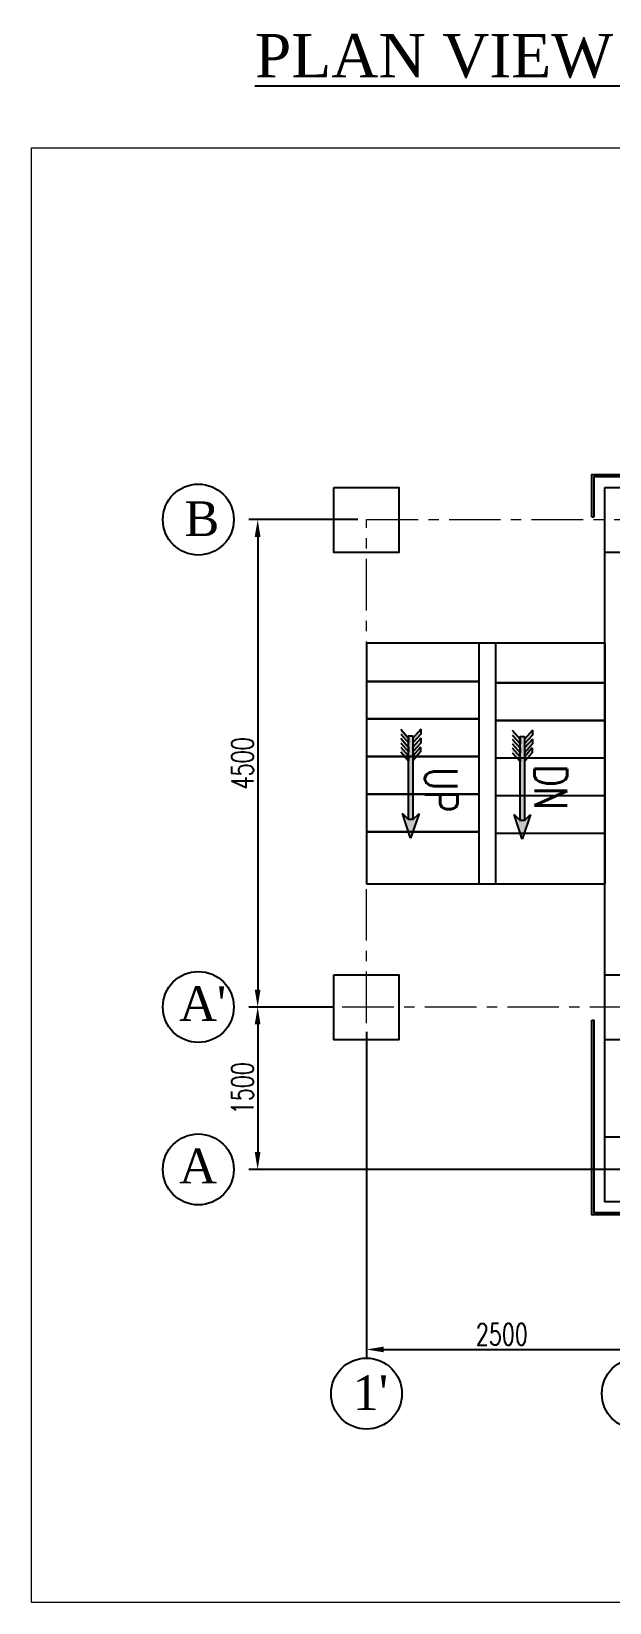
# Model space of a CAD drawing. Header units: millimetres. Extents: x -243837 to -5443, y 40 to 285140.
# Drawn here: x -240279 to -234943, y 131179 to 145685 of the extents above; entities that cross this region are included whole.
import ezdxf

# ---------------------------------------------------------------- set-up
doc = ezdxf.new("R2010")
doc.units = ezdxf.units.MM
doc.linetypes.add('CENTER', pattern=[50.8, 31.75, -6.35, 6.35, -6.35])
for name, color, linetype in [('0-45-GRID MARKS', 6, 'Continuous'), ('11', 7, 'Continuous'), ('CONTOUR50', 4, 'Continuous'), ('DWG', 7, 'Continuous')]:
    doc.layers.add(name, color=color, linetype=linetype)
for name, color, linetype, lineweight in [('5', 6, 'Continuous', 30), ('CEN', 1, 'CENTER', 9), ('R-OBJECT', 2, 'Continuous', 20)]:
    doc.layers.add(name, color=color, linetype=linetype, lineweight=lineweight)
doc.styles.add('KA', font='romans.shx', dxfattribs={"width": 0.7})
doc.styles.add('ROMANS_BIG', font='romans.shx', dxfattribs={"width": 0.85, "bigfont": 'bigfont.shx'})
doc.styles.add('TIMES', font='times.ttf')
doc.dimstyles.new('KAT', dxfattribs={"dimscale": 125, "dimtxt": 2.5, "dimasz": 2, "dimexe": 1, "dimexo": 0.06, "dimgap": 0.5, "dimtad": 1, "dimdec": 0, "dimzin": 0, "dimdsep": 46, "dimtxsty": 'KA', "dimcen": 1.5, "dimclrd": 1, "dimclre": 1, "dimclrt": 4, "dimadec": 0, "dimazin": 0, "dimtfac": 1, "dimtdec": 0, "dimtmove": 0, "dimatfit": 2, "dimfxl": 1.5, "dimtolj": 1, "dimtzin": 0, "dimarcsym": 0})

# ---------------------------------------------------------------- blocks, each defined once
blk = doc.blocks.new('*D1085')
at = {"color": 1, "lineweight": -2, "transparency": 16777216}
for p, q in [((-237267, 141178), (-238271, 141178)), ((-238191, 141018), (-238191, 136838)), ((-237491, 136678), (-238271, 136678))]:
    blk.add_line(p, q, dxfattribs=at)
at = {"color": 1, "transparency": 16777216}
for points in [[(-238218, 141018), (-238165, 141018), (-238191, 141178)], [(-238218, 136838), (-238165, 136838), (-238191, 136678)]]:
    blk.add_solid(points, dxfattribs=at)
at = {"layer": 'DEFPOINTS', "color": 0, "transparency": 16777216}
for p in [(-237187, 141178), (-238191, 136678), (-237411, 136678)]:
    blk.add_point(p, dxfattribs=at)
at = {"color": 2, "transparency": 16777216, "insert": (-238331, 138928), "char_height": 200, "attachment_point": 5, "rotation": 90, "style": 'KA'}
blk.add_mtext('\\A1;4500', dxfattribs=at)
blk = doc.blocks.new('*D1086')
at = {"color": 1, "lineweight": -2, "transparency": 16777216}
for p, q in [((-237491, 136678), (-238271, 136678)), ((-238191, 136518), (-238191, 135338)), ((-234767, 135178), (-238271, 135178))]:
    blk.add_line(p, q, dxfattribs=at)
at = {"color": 1, "transparency": 16777216}
for points in [[(-238218, 136518), (-238165, 136518), (-238191, 136678)], [(-238218, 135338), (-238165, 135338), (-238191, 135178)]]:
    blk.add_solid(points, dxfattribs=at)
at = {"layer": 'DEFPOINTS', "color": 0, "transparency": 16777216}
for p in [(-237411, 136678), (-238191, 135178), (-234687, 135178)]:
    blk.add_point(p, dxfattribs=at)
at = {"color": 2, "transparency": 16777216, "insert": (-238331, 135928), "char_height": 200, "attachment_point": 5, "rotation": 90, "style": 'KA'}
blk.add_mtext('\\A1;1500', dxfattribs=at)
blk = doc.blocks.new('A$C5DC45814')
blk = doc.blocks.new('A$C662E1037')
at = {"layer": 'DWG'}
h = blk.add_hatch(color=5, dxfattribs=at)
h.set_gradient(color1=(0, 0, 255), rotation=90, tint=1, name='INVCURVED')
h.paths.add_polyline_path([(63, 14), (8, -42), (8, -82), (63, -139), (-165, -62)])
h = blk.add_hatch(color=5, dxfattribs=at)
h.set_gradient(color1=(0, 0, 255), tint=1, name='CURVED')
h.paths.add_polyline_path([(632, 30), (677, 30), (595, -42), (551, -42)])
h.paths.add_polyline_path([(714, 30), (759, 30), (677, -42), (632, -42)])
h.paths.add_polyline_path([(796, 30), (841, 30), (759, -42), (715, -42)])
h = blk.add_hatch(color=5, dxfattribs=at)
h.set_gradient(color1=(0, 0, 255), rotation=90, tint=1)
h.paths.add_polyline_path([(781, -82), (8, -82), (8, -42), (781, -42)])
h = blk.add_hatch(color=5, dxfattribs=at)
h.set_gradient(color1=(0, 0, 255), rotation=180, tint=1, name='CURVED')
h.paths.add_polyline_path([(715, -82), (759, -83), (841, -155), (796, -155)])
h.paths.add_polyline_path([(632, -82), (677, -82), (758, -155), (714, -155)])
h.paths.add_polyline_path([(551, -82), (595, -82), (677, -154), (632, -154)])
at = {"layer": 'DWG', "color": 6}
for p, q in [((-165, -62, -4370), (63, 14, -4370)), ((8, -42, -4370), (63, 14, -4370)), ((632, 30, -4370), (551, -42, -4370)), ((677, 30, -4370), (595, -42, -4370)), ((714, 30, -4370), (632, -42, -4370)), ((759, 30, -4370), (677, -42, -4370)), ((796, 30, -4370), (715, -42, -4370)), ((841, 30, -4370), (759, -42, -4370)), ((63, -139, -4370), (-165, -62, -4370)), ((8, -82, -4370), (63, -139, -4370)), ((595, -42, -4370), (551, -42, -4370)), ((632, -154, -4370), (551, -82, -4370)), ((595, -82, -4370), (551, -82, -4370)), ((677, -154, -4370), (595, -82, -4370)), ((677, -42, -4370), (632, -42, -4370)), ((714, -155, -4370), (632, -82, -4370)), ((677, -82, -4370), (632, -82, -4370)), ((758, -155, -4370), (677, -82, -4370)), ((759, -42, -4370), (715, -42, -4370)), ((796, -155, -4370), (715, -82, -4370)), ((759, -83, -4370), (715, -82, -4370)), ((841, -155, -4370), (759, -83, -4370)), ((677, -154, -4370), (632, -154, -4370)), ((758, -155, -4370), (714, -155, -4370)), ((841, -155, -4370), (796, -155, -4370))]:
    blk.add_line(p, q, dxfattribs=at)
at = {"layer": 'DWG', "color": 6, "elevation": -4370}
blk.add_lwpolyline([(781, -82), (8, -82), (8, -42), (781, -42)], close=True, dxfattribs=at)
blk = doc.blocks.new('*D1097')
at = {"color": 1, "lineweight": -2, "transparency": 16777216}
for p, q in [((-237187, 136449), (-237187, 133436)), ((-234687, 134798), (-234687, 133436)), ((-237027, 133516), (-234847, 133516))]:
    blk.add_line(p, q, dxfattribs=at)
at = {"color": 1, "transparency": 16777216}
for points in [[(-237027, 133543), (-237027, 133490), (-237187, 133516)], [(-234847, 133543), (-234847, 133490), (-234687, 133516)]]:
    blk.add_solid(points, dxfattribs=at)
at = {"layer": 'DEFPOINTS', "color": 0, "transparency": 16777216}
for p in [(-237187, 136529, 27), (-234687, 134878, 27), (-234687, 133516)]:
    blk.add_point(p, dxfattribs=at)
at = {"color": 2, "transparency": 16777216, "insert": (-235937, 133656), "char_height": 200, "attachment_point": 5, "style": 'KA'}
blk.add_mtext('\\A1;2500', dxfattribs=at)

msp = doc.modelspace()

# ---------------------------------------------------------------- linework, layer by layer
at = {"color": 6, "elevation": 47.42}
for points in [[(-237486.67, 141474.36), (-236886.67, 141474.36), (-236886.67, 140874.36), (-237486.67, 140874.36)], [(-237486.67, 136974.36), (-236886.67, 136974.36), (-236886.67, 136374.36), (-237486.67, 136374.36)], [(-234986.73, 136974.36), (-234386.73, 136974.36), (-234386.73, 136374.36), (-234986.73, 136374.36)]]:
    msp.add_lwpolyline(points, close=True, dxfattribs=at)
at = {"color": 1}
for centre in [(-238738.86, 141178.36, 47.42), (-238738.86, 136678.36, 47.42), (-238738.86, 135178.36, 47.42), (-237186.62, 133108.89, 47.42), (-234686.62, 133108.89, 47.42)]:
    msp.add_circle(centre, 327.51, dxfattribs=at)
at = {"layer": '0-45-GRID MARKS'}
for p, q in [((-235106.67, 141205.01, 47.42), (-235086.67, 141205.01, 47.42)), ((-235106.67, 136557.75, 47.42), (-235086.67, 136557.75, 47.42))]:
    msp.add_line(p, q, dxfattribs=at)
at = {"layer": '0-45-GRID MARKS', "elevation": 47.42}
for points in [[(-235106.67, 141205.01), (-235106.67, 141594.36), (-229266.67, 141594.36), (-229266.67, 134758.36), (-235106.67, 134758.36), (-235106.67, 136557.75)], [(-235086.67, 141205.01), (-235086.67, 141574.36), (-229286.67, 141574.36), (-229286.67, 134778.36), (-235086.67, 134778.36), (-235086.67, 136557.75)]]:
    msp.add_lwpolyline(points, dxfattribs=at)
for points in [[(-234986.67, 141474.36), (-234386.67, 141474.36), (-234386.67, 140874.36), (-234986.67, 140874.36)], [(-234986.67, 141474.36), (-229386.67, 141474.36), (-229386.67, 134878.36), (-234986.67, 134878.36)], [(-234986.67, 135478.36), (-234386.67, 135478.36), (-234386.67, 134878.36), (-234986.67, 134878.36)]]:
    msp.add_lwpolyline(points, close=True, dxfattribs=at)
at = {"layer": '5', "color": 3, "ltscale": 0.75, "extrusion": (-8.32378e-06, 2.19344e-05, 1)}
for p, q in [((-237186.62, 139684.44, 1468150.09), (-236149.59, 139684.44, 1468150.09)), ((-235994.59, 139670.05, 1468150.09), (-234986.67, 139670.05, 1468150.09)), ((-237186.62, 139338.51, 1468150.09), (-236149.59, 139338.61, 1468150.09)), ((-235994.59, 139324.2, 1468150.09), (-234986.67, 139323.06, 1468150.09)), ((-237186.62, 138991.24, 1468150.09), (-236149.59, 138991.34, 1468150.09)), ((-235994.59, 138976.93, 1468150.09), (-234986.67, 138975.78, 1468150.09)), ((-237186.62, 138643.97, 1468150.09), (-236149.59, 138644.06, 1468150.09)), ((-235994.59, 138629.66, 1468150.09), (-234986.67, 138628.51, 1468150.09)), ((-237186.62, 138296.7, 1468150.09), (-236149.59, 138296.79, 1468150.09)), ((-235994.59, 138282.38, 1468150.09), (-234986.67, 138281.24, 1468150.09))]:
    msp.add_line(p, q, dxfattribs=at)
at = {"layer": 'CEN', "color": 1, "ltscale": 15}
for p, q in [((-237186.62, 136528.52, 47.42), (-237186.62, 141178.36, 47.42)), ((-237186.62, 141178.36, 47.42), (-234686.67, 141178.36, 47.42)), ((-237410.67, 136678.36, 47.42), (-234686.67, 136678.36, 47.42))]:
    msp.add_line(p, q, dxfattribs=at)
at = {"layer": 'CONTOUR50', "ltscale": 0.75, "extrusion": (-8.32378e-06, 2.19344e-05, 1)}
for p, q in [((-237186.62, 140040.53, 47.42), (-237186.62, 137815.73, 47.42)), ((-237186.62, 140040.53, 47.42), (-234986.67, 140040.53, 47.42)), ((-236149.59, 140040.53, 47.42), (-236149.59, 137815.73, 47.42)), ((-235994.59, 140040.53, 47.42), (-235994.59, 137815.73, 47.42)), ((-234986.67, 140040.53, 47.42), (-234986.67, 137815.73, 47.42)), ((-237186.62, 137815.73, 47.42), (-234986.67, 137815.73, 47.42))]:
    msp.add_line(p, q, dxfattribs=at)
at = {"layer": 'R-OBJECT', "color": 8, "ltscale": 10}
msp.add_lwpolyline([(-240279.02, 144610.34), (-225574.49, 144610.34), (-225574.49, 131179.38), (-240279.02, 131179.38)], close=True, dxfattribs=at)

# ---------------------------------------------------------------- block references
at = {"color": 0, "lineweight": 0, "extrusion": (8.32378e-06, -2.19344e-05, 1), "rotation": 90.0000000104609}
for p in [(-236853.18, 138432.92, 1472515.12), (-235822.84, 138425.21, 1472515.13)]:
    msp.add_blockref('A$C662E1037', p, dxfattribs=at)
at = {"layer": '11', "linetype": 'ByBlock', "extrusion": (-8.32378e-06, 2.19344e-05, 1)}
ref = msp.add_blockref('A$C5DC45814', (-236634.07, 140151.1, 1653878.13), dxfattribs=dict(at, xscale=0.7199999999084188, yscale=0.7199999999084188, zscale=0.7199999999084188, rotation=269.9930526763674))
ref.add_attrib('SS', 'UP', (-236634.23, 138854.68, 1653878.13), dxfattribs={"layer": '0', "extrusion": (-8.32378e-06, 2.19344e-05, 1), "height": 300, "rotation": 269.993053, "style": 'ROMANS_BIG', "width": 0.75})
ref = msp.add_blockref('A$C5DC45814', (-235620.76, 140184.81, 1678349.08), dxfattribs=dict(at, xscale=0.7199999999084188, yscale=0.7199999999084188, zscale=0.7199999999084188, rotation=269.9930526763674))
ref.add_attrib('SS', 'DN', (-235620.92, 138877.67, 1678349.08), dxfattribs={"layer": '0', "extrusion": (-8.32378e-06, 2.19344e-05, 1), "height": 300, "rotation": 269.993053, "style": 'ROMANS_BIG', "width": 0.75})

# ---------------------------------------------------------------- texts
at = {"color": 3, "style": 'TIMES'}
msp.add_text('%%UPLAN VIEW FOR 611-BF4 %%U (SCALE 1:1)', height=400, dxfattribs=at).set_placement((-238216.73, 145261.16, 26.72))
at = {"color": 2, "style": 'TIMES'}
for s, p in [('B', (-238867.04, 141026.5, 47.42)), ("A'", (-238916.44, 136549.4, 47.42)), ('A', (-238916.44, 135049.4, 47.42)), ("1'", (-237314.8, 132957.03, 47.42))]:
    msp.add_text(s, height=320, dxfattribs=at).set_placement(p)

# ---------------------------------------------------------------- dimensions: what is measured, and where the dimension line sits
for base, p1, p2, picture, middle in [((-238191.42, 136678.36, 47.42), (-237186.62, 141178.36, 47.42), (-237410.67, 136678.36, 47.42), '*D1085', (-238331.42, 138928.36, 47.42)), ((-238191.42, 135178.36, 47.42), (-237410.67, 136678.36, 47.42), (-234686.67, 135178.36, 47.42), '*D1086', (-238331.42, 135928.36, 47.42))]:
    dim = msp.add_linear_dim(base=base, p1=p1, p2=p2, angle=90, dimstyle='KAT', override={"dimscale": 80, "dimexo": 1, "dimclrt": 2, "dimfxl": 0.18, "dimarcsym": 1})
    dim.commit()
    dim.dimension.update_dxf_attribs({"geometry": picture, "text_midpoint": middle})
dim = msp.add_linear_dim(base=(-234686.67, 133516.4, 20.7), p1=(-237186.62, 136528.52, 47.42), p2=(-234686.67, 134878.36, 47.42), dimstyle='KAT', override={"dimscale": 80, "dimexo": 1, "dimclrt": 2, "dimfxl": 0.18, "dimarcsym": 1})
dim.commit()
dim.dimension.update_dxf_attribs({"geometry": '*D1097', "text_midpoint": (-235936.65, 133656.4, 20.7)})

doc.saveas('drawing.dxf')
